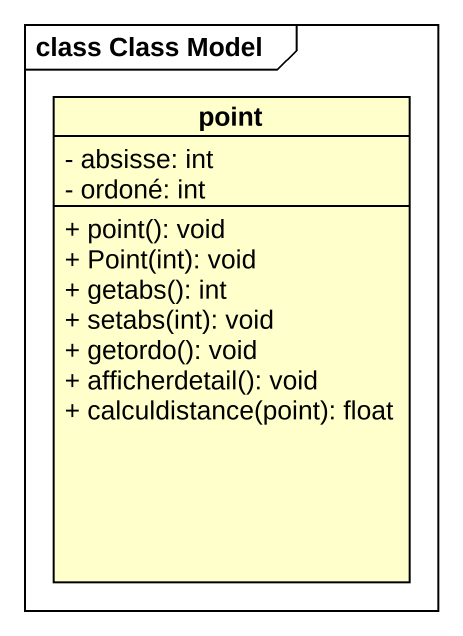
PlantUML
@startuml
mainframe class Class Model
hide circle
hide empty members
skinparam classAttributeIconSize 0
class point {
  - absisse: int
  - ordoné: int
  + point(): void
  + Point(int): void
  + getabs(): int
  + setabs(int): void
  + getordo(): void
  + afficherdetail(): void
  + calculdistance(point): float
}
@enduml
